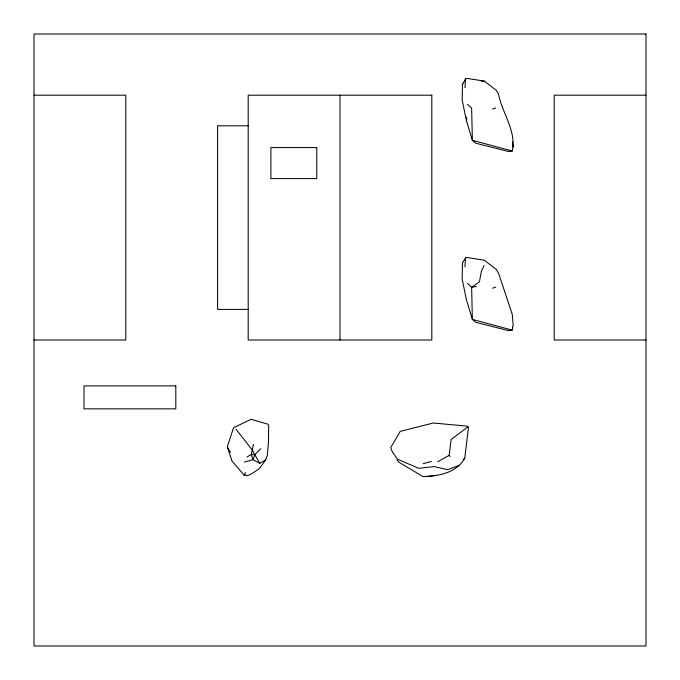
<?xml version="1.0" encoding="UTF-8"?>
<svg xmlns="http://www.w3.org/2000/svg" width="680" height="680" viewBox="0 0 680 680"><rect width="100%" height="100%" fill="white"/><g stroke="black" fill="none" stroke-linecap="round" stroke-linejoin="round"><path stroke-width="1.02" d="M462.485 83.784L462.145 99.824L466.318 120.36L472.362 140.284L475.745 143.216L508.657 151.538L512.193 151.011C516.851 131.308 501.908 112.812 498.534 94.027L496.221 90.228L484.364 81.133L467.271 78.412L465.537 78.82L462.493 84.575M513.238 326.238L512.218 314.211L498.534 273.139L496.221 269.339L484.364 260.245L467.271 257.516L465.537 257.933L462.485 262.897L462.145 278.936L466.318 299.472L472.362 319.387L475.745 322.32L508.657 330.65L512.193 330.115L512.737 328.449L512.431 326.476M464.967 87.66L465.537 78.82M464.967 266.764L465.537 257.933M245.335 472.489L244.341 475.456L232.016 461.091L227.299 446.828L233.512 427.737L251.081 419.305L268.073 424.235M450.015 456.51L449.183 455.311L451.069 439.577L467.959 426.768L468.427 427.975L464.729 458.32C456.408 472.948 438.328 476.315 422.875 476.485L399.211 462.425L396.933 460.046M253.427 444.304L251.371 454.435L252.85 459.697L259.837 463.267L265.633 459.96L267.206 455.889L268.404 443.105L268.694 424.864M260.67 448.758L254.804 454.725L252.85 459.697L244.469 462.043M484.058 265.531L481.483 270.954L479.4 281.92L471.631 287.266L472.362 319.387L512.193 330.115M265.633 459.96L259.31 468.724L251.481 473.9L247.103 475.813L246.483 475.039L244.341 475.456M463.114 459.535L464.729 458.32M246.959 457.011L251.371 454.435L254.804 454.725L259.837 463.267M437.741 461.771L449.183 455.311M459.519 465.273L447.704 469.71L434.154 466.582L418.82 468.333L397.486 459.204L392.411 451.928L390.651 447.729L400.231 431.375L433.322 423.002L466.812 426.105L467.959 426.768M492.524 109.089L495.694 108.018M492.524 288.192L495.694 287.13M423.249 463.649L431.281 461.448M476.459 286.467L471.631 287.266L467.449 283.424M426.385 476.68L435.846 475.337M481.244 81.243L484.364 81.133M34 95.2L125.8 95.2L125.8 340L34 340M646 95.2L554.2 95.2L554.2 340L646 340M248.2 125.8L217.6 125.8L217.6 309.4L248.2 309.4M512.193 151.011L472.362 140.284L471.631 108.154L467.449 104.312M235.951 429.156L252.254 449.964L254.804 454.725M230.401 452.429L227.299 446.828M512.423 141.882L513.238 147.126M466.573 117.062L466.752 120.08M462.485 262.897L462.493 263.678M340 95.2L340 340M646 34L34 34L34 646L646 646L646 34M431.8 95.2L248.2 95.2L248.2 340L431.8 340L431.8 95.2M316.778 147.585L270.878 147.585L270.878 178.602L316.778 178.602L316.778 147.585M175.805 385.9L84.005 385.9L84.005 408.85L175.805 408.85L175.805 385.9"/></g></svg>
